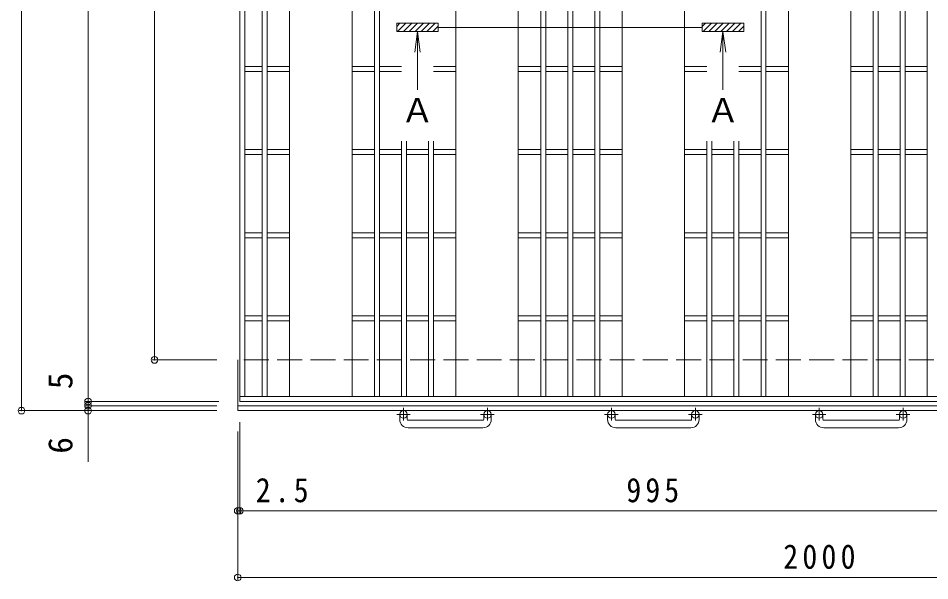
# Model space of a CAD drawing. Units: millimetres, scale not verified. Extents: x -1761 to 1842, y -1371 to 1299.
# Drawn here: x -1731 to -634, y -362 to 315 of the extents above; entities that cross this region are included whole.
import ezdxf
from ezdxf.enums import TextEntityAlignment as Align

# ---------------------------------------------------------------- set-up
doc = ezdxf.new("R2010")
doc.units = ezdxf.units.MM
doc.header["$LTSCALE"] = 10
doc.header["$PDMODE"] = 32
doc.header["$PDSIZE"] = 8
doc.linetypes.add('CHAIN1', pattern=[8, 5, -1, 1, -1])
doc.linetypes.add('DASHED3', pattern=[4, 3, -1])
for name, color, linetype, lineweight in [('C-1', 2, 'Continuous', 9), ('C-2', 3, 'Continuous', 9), ('C-4', 7, 'Continuous', 9)]:
    doc.layers.add(name, color=color, linetype=linetype, lineweight=lineweight)
doc.styles.add('ＭＳ ゴシック', font='')
doc.styles.get('ＭＳ ゴシック').set_extended_font_data('MS Gothic')

msp = doc.modelspace()

# ---------------------------------------------------------------- linework, layer by layer
at = {"layer": 'C-1'}
for p, q in [((-1466.99, -96.37), (-1466.99, -157.37)), ((-65.83, -151.37), (-1466.99, -151.37)), ((-66.99, -157.37), (-1466.99, -157.37)), ((-1271.99, -167.97), (-1271.99, -161.87)), ((-1262.99, -167.97), (-1262.99, -161.87)), ((-1170.99, -167.97), (-1170.99, -161.87)), ((-1161.99, -167.97), (-1161.99, -161.87)), ((-1021.99, -167.97), (-1021.99, -161.87)), ((-1012.99, -167.97), (-1012.99, -161.87)), ((-920.99, -167.97), (-920.99, -161.87)), ((-911.99, -167.97), (-911.99, -161.87)), ((-771.99, -167.97), (-771.99, -161.87)), ((-762.99, -167.97), (-762.99, -161.87)), ((-670.99, -167.97), (-670.99, -161.87)), ((-661.99, -167.97), (-661.99, -161.87)), ((-1261.99, -168.97), (-1171.99, -168.97)), ((-1011.99, -168.97), (-921.99, -168.97)), ((-761.99, -168.97), (-671.99, -168.97)), ((-1171.99, -177.97), (-1261.99, -177.97)), ((-921.99, -177.97), (-1011.99, -177.97)), ((-671.99, -177.97), (-761.99, -177.97))]:
    msp.add_line(p, q, dxfattribs=at)
at = {"layer": 'C-1', "linetype": 'DASHED3'}
msp.add_line((-469.49, -96.37), (-1466.99, -96.37), dxfattribs=at)
at = {"layer": 'C-1', "linetype": 'CHAIN1'}
for p, q in [((-1259.33, -161.87), (-1275.73, -161.87)), ((-1267.49, -153.77), (-1267.49, -169.36)), ((-1158.33, -161.87), (-1174.73, -161.87)), ((-1166.49, -153.77), (-1166.49, -169.36)), ((-1009.33, -161.87), (-1025.73, -161.87)), ((-1017.49, -153.77), (-1017.49, -169.36)), ((-908.33, -161.87), (-924.73, -161.87)), ((-916.49, -153.77), (-916.49, -169.36)), ((-759.33, -161.87), (-775.73, -161.87)), ((-767.49, -153.77), (-767.49, -169.36)), ((-658.33, -161.87), (-674.73, -161.87)), ((-666.49, -153.77), (-666.49, -169.36))]:
    msp.add_line(p, q, dxfattribs=at)
at = {"layer": 'C-1'}
for centre in [(-1267.49, -161.87), (-1166.49, -161.87), (-1017.49, -161.87), (-916.49, -161.87), (-767.49, -161.87), (-666.49, -161.87)]:
    msp.add_circle(centre, 4.5, dxfattribs=at)
for centre, radius, start, end in [((-1261.99, -167.97), 10, 180, 270), ((-1261.99, -167.97), 1, 180, 270), ((-1171.99, -167.97), 10, 270, 0), ((-1171.99, -167.97), 1, 270, 0), ((-1011.99, -167.97), 10, 180, 270), ((-1011.99, -167.97), 1, 180, 270), ((-921.99, -167.97), 10, 270, 0), ((-921.99, -167.97), 1, 270, 0), ((-761.99, -167.97), 10, 180, 270), ((-761.99, -167.97), 1, 180, 270), ((-671.99, -167.97), 10, 270, 0), ((-671.99, -167.97), 1, 270, 0)]:
    msp.add_arc(centre, radius, start, end, dxfattribs=at)
at = {"layer": 'C-2'}
for p, q in [((-1464.49, 953.63), (-1464.49, -146.37)), ((-1458.49, 947.63), (-1458.49, -140.37)), ((-1437.49, 947.63), (-1437.49, -140.37)), ((-1431.49, 947.63), (-1431.49, -140.37)), ((-1404.49, 947.63), (-1404.49, -140.37)), ((-1329.49, 947.63), (-1329.49, -140.37)), ((-1302.49, 947.63), (-1302.49, -140.37)), ((-1296.49, 947.63), (-1296.49, -140.37)), ((-1204.49, 947.63), (-1204.49, -140.37)), ((-1129.49, 947.63), (-1129.49, -140.37)), ((-1102.49, 947.63), (-1102.49, -140.37)), ((-1096.49, 947.63), (-1096.49, -140.37)), ((-1069.99, 947.63), (-1069.99, -140.37)), ((-1063.99, 947.63), (-1063.99, -140.37)), ((-1037.49, 947.63), (-1037.49, -140.37)), ((-1031.49, 947.63), (-1031.49, -140.37)), ((-1004.49, 947.63), (-1004.49, -140.37)), ((-929.49, 947.63), (-929.49, -140.37)), ((-837.49, 947.63), (-837.49, -140.37)), ((-831.49, 947.63), (-831.49, -140.37)), ((-804.49, 947.63), (-804.49, -140.37)), ((-729.49, 947.63), (-729.49, -140.37)), ((-702.49, 947.63), (-702.49, -140.37)), ((-696.49, 947.63), (-696.49, -140.37)), ((-669.99, 947.63), (-669.99, -140.37)), ((-663.99, 947.63), (-663.99, -140.37)), ((-637.49, 947.63), (-637.49, -140.37)), ((-1437.49, 256.63), (-1458.49, 256.63)), ((-1404.49, 256.63), (-1431.49, 256.63)), ((-1302.49, 256.63), (-1329.49, 256.63)), ((-1269.99, 256.63), (-1296.49, 256.63)), ((-1204.49, 256.63), (-1231.49, 256.63)), ((-1102.49, 256.63), (-1129.49, 256.63)), ((-1069.99, 256.63), (-1096.49, 256.63)), ((-1037.49, 256.63), (-1063.99, 256.63)), ((-1004.49, 256.63), (-1031.49, 256.63)), ((-902.49, 256.63), (-929.49, 256.63)), ((-837.49, 256.63), (-863.99, 256.63)), ((-804.49, 256.63), (-831.49, 256.63)), ((-702.49, 256.63), (-729.49, 256.63)), ((-669.99, 256.63), (-696.49, 256.63)), ((-637.49, 256.63), (-663.99, 256.63)), ((-1437.49, 250.63), (-1458.49, 250.63)), ((-1404.49, 250.63), (-1431.49, 250.63)), ((-1302.49, 250.63), (-1329.49, 250.63)), ((-1269.99, 250.63), (-1296.49, 250.63)), ((-1204.49, 250.63), (-1231.49, 250.63)), ((-1102.49, 250.63), (-1129.49, 250.63)), ((-1069.99, 250.63), (-1096.49, 250.63)), ((-1037.49, 250.63), (-1063.99, 250.63)), ((-1004.49, 250.63), (-1031.49, 250.63)), ((-902.49, 250.63), (-929.49, 250.63)), ((-837.49, 250.63), (-863.99, 250.63)), ((-804.49, 250.63), (-831.49, 250.63)), ((-702.49, 250.63), (-729.49, 250.63)), ((-669.99, 250.63), (-696.49, 250.63)), ((-637.49, 250.63), (-663.99, 250.63)), ((-1269.99, 166.63), (-1269.99, -140.37)), ((-1263.99, 166.63), (-1263.99, -140.37)), ((-1237.49, 166.63), (-1237.49, -140.37)), ((-1231.49, 166.63), (-1231.49, -140.37)), ((-902.49, 166.63), (-902.49, -140.37)), ((-896.49, 166.63), (-896.49, -140.37)), ((-869.99, 166.63), (-869.99, -140.37)), ((-863.99, 166.63), (-863.99, -140.37)), ((-1437.49, 156.63), (-1458.49, 156.63)), ((-1404.49, 156.63), (-1431.49, 156.63)), ((-1302.49, 156.63), (-1329.49, 156.63)), ((-1269.99, 156.63), (-1296.49, 156.63)), ((-1237.49, 156.63), (-1263.99, 156.63)), ((-1204.49, 156.63), (-1231.49, 156.63)), ((-1102.49, 156.63), (-1129.49, 156.63)), ((-1069.99, 156.63), (-1096.49, 156.63)), ((-1037.49, 156.63), (-1063.99, 156.63)), ((-1004.49, 156.63), (-1031.49, 156.63)), ((-902.49, 156.63), (-929.49, 156.63)), ((-869.99, 156.63), (-896.49, 156.63)), ((-837.49, 156.63), (-863.99, 156.63)), ((-804.49, 156.63), (-831.49, 156.63)), ((-702.49, 156.63), (-729.49, 156.63)), ((-669.99, 156.63), (-696.49, 156.63)), ((-637.49, 156.63), (-663.99, 156.63)), ((-1437.49, 150.63), (-1458.49, 150.63)), ((-1404.49, 150.63), (-1431.49, 150.63)), ((-1302.49, 150.63), (-1329.49, 150.63)), ((-1269.99, 150.63), (-1296.49, 150.63)), ((-1237.49, 150.63), (-1263.99, 150.63)), ((-1204.49, 150.63), (-1231.49, 150.63)), ((-1102.49, 150.63), (-1129.49, 150.63)), ((-1069.99, 150.63), (-1096.49, 150.63)), ((-1037.49, 150.63), (-1063.99, 150.63)), ((-1004.49, 150.63), (-1031.49, 150.63)), ((-902.49, 150.63), (-929.49, 150.63)), ((-869.99, 150.63), (-896.49, 150.63)), ((-837.49, 150.63), (-863.99, 150.63)), ((-804.49, 150.63), (-831.49, 150.63)), ((-702.49, 150.63), (-729.49, 150.63)), ((-669.99, 150.63), (-696.49, 150.63)), ((-637.49, 150.63), (-663.99, 150.63)), ((-1437.49, 56.63), (-1458.49, 56.63)), ((-1404.49, 56.63), (-1431.49, 56.63)), ((-1302.49, 56.63), (-1329.49, 56.63)), ((-1269.99, 56.63), (-1296.49, 56.63)), ((-1237.49, 56.63), (-1263.99, 56.63)), ((-1204.49, 56.63), (-1231.49, 56.63)), ((-1102.49, 56.63), (-1129.49, 56.63)), ((-1069.99, 56.63), (-1096.49, 56.63)), ((-1037.49, 56.63), (-1063.99, 56.63)), ((-1004.49, 56.63), (-1031.49, 56.63)), ((-902.49, 56.63), (-929.49, 56.63)), ((-869.99, 56.63), (-896.49, 56.63)), ((-837.49, 56.63), (-863.99, 56.63)), ((-804.49, 56.63), (-831.49, 56.63)), ((-702.49, 56.63), (-729.49, 56.63)), ((-669.99, 56.63), (-696.49, 56.63)), ((-637.49, 56.63), (-663.99, 56.63)), ((-1437.49, 50.63), (-1458.49, 50.63)), ((-1404.49, 50.63), (-1431.49, 50.63)), ((-1302.49, 50.63), (-1329.49, 50.63)), ((-1269.99, 50.63), (-1296.49, 50.63)), ((-1237.49, 50.63), (-1263.99, 50.63)), ((-1204.49, 50.63), (-1231.49, 50.63)), ((-1102.49, 50.63), (-1129.49, 50.63)), ((-1069.99, 50.63), (-1096.49, 50.63)), ((-1037.49, 50.63), (-1063.99, 50.63)), ((-1004.49, 50.63), (-1031.49, 50.63)), ((-902.49, 50.63), (-929.49, 50.63)), ((-869.99, 50.63), (-896.49, 50.63)), ((-837.49, 50.63), (-863.99, 50.63)), ((-804.49, 50.63), (-831.49, 50.63)), ((-702.49, 50.63), (-729.49, 50.63)), ((-669.99, 50.63), (-696.49, 50.63)), ((-637.49, 50.63), (-663.99, 50.63)), ((-1437.49, -43.37), (-1458.49, -43.37)), ((-1404.49, -43.37), (-1431.49, -43.37)), ((-1302.49, -43.37), (-1329.49, -43.37)), ((-1269.99, -43.37), (-1296.49, -43.37)), ((-1237.49, -43.37), (-1263.99, -43.37)), ((-1204.49, -43.37), (-1231.49, -43.37)), ((-1102.49, -43.37), (-1129.49, -43.37)), ((-1069.99, -43.37), (-1096.49, -43.37)), ((-1037.49, -43.37), (-1063.99, -43.37)), ((-1004.49, -43.37), (-1031.49, -43.37)), ((-902.49, -43.37), (-929.49, -43.37)), ((-869.99, -43.37), (-896.49, -43.37)), ((-837.49, -43.37), (-863.99, -43.37)), ((-804.49, -43.37), (-831.49, -43.37)), ((-702.49, -43.37), (-729.49, -43.37)), ((-669.99, -43.37), (-696.49, -43.37)), ((-637.49, -43.37), (-663.99, -43.37)), ((-1437.49, -49.37), (-1458.49, -49.37)), ((-1404.49, -49.37), (-1431.49, -49.37)), ((-1302.49, -49.37), (-1329.49, -49.37)), ((-1269.99, -49.37), (-1296.49, -49.37)), ((-1237.49, -49.37), (-1263.99, -49.37)), ((-1204.49, -49.37), (-1231.49, -49.37)), ((-1102.49, -49.37), (-1129.49, -49.37)), ((-1069.99, -49.37), (-1096.49, -49.37)), ((-1037.49, -49.37), (-1063.99, -49.37)), ((-1004.49, -49.37), (-1031.49, -49.37)), ((-902.49, -49.37), (-929.49, -49.37)), ((-869.99, -49.37), (-896.49, -49.37)), ((-837.49, -49.37), (-863.99, -49.37)), ((-804.49, -49.37), (-831.49, -49.37)), ((-702.49, -49.37), (-729.49, -49.37)), ((-669.99, -49.37), (-696.49, -49.37)), ((-637.49, -49.37), (-663.99, -49.37)), ((-469.49, -140.37), (-1464.49, -140.37)), ((-469.49, -146.37), (-1464.49, -146.37))]:
    msp.add_line(p, q, dxfattribs=at)
at = {"layer": 'C-4'}
for p, q in [((-1646.99, -218.87), (-1646.99, 1017.98)), ((-1726.99, -157.37), (-1726.99, 964.63)), ((-1566.99, -96.37), (-1566.99, 903.63)), ((-1275.74, 308.63), (-1225.74, 308.63)), ((-1275.74, 298.63), (-1275.74, 308.63)), ((-1275.74, 304.66), (-1271.77, 308.63)), ((-1274.7, 298.63), (-1264.7, 308.63)), ((-1267.62, 298.63), (-1257.62, 308.63)), ((-1260.55, 298.63), (-1250.55, 308.63)), ((-1253.48, 298.63), (-1243.48, 308.63)), ((-1246.41, 298.63), (-1236.41, 308.63)), ((-1239.34, 298.63), (-1229.34, 308.63)), ((-1225.74, 298.63), (-1225.74, 308.63)), ((-858.24, 308.63), (-908.24, 308.63)), ((-908.24, 298.63), (-908.24, 308.63)), ((-908.24, 304.66), (-904.27, 308.63)), ((-907.2, 298.63), (-897.2, 308.63)), ((-900.12, 298.63), (-890.12, 308.63)), ((-893.05, 298.63), (-883.05, 308.63)), ((-885.98, 298.63), (-875.98, 308.63)), ((-878.91, 298.63), (-868.91, 308.63)), ((-871.84, 298.63), (-861.84, 308.63)), ((-858.24, 298.63), (-858.24, 308.63)), ((-1275.74, 298.63), (-1225.74, 298.63)), ((-1250.74, 298.63), (-1254, 273.84)), ((-1250.74, 298.63), (-1247.48, 273.84)), ((-1250.74, 298.63), (-1250.74, 228.63)), ((-1232.27, 298.63), (-1225.74, 305.16)), ((-1225.74, 303.63), (-908.24, 303.63)), ((-858.24, 298.63), (-908.24, 298.63)), ((-883.24, 298.63), (-886.5, 273.84)), ((-883.24, 298.63), (-879.98, 273.84)), ((-883.24, 298.63), (-883.24, 228.63)), ((-864.77, 298.63), (-858.24, 305.16)), ((-1491.99, -96.37), (-1569.99, -96.37)), ((-1489.49, -146.37), (-1649.99, -146.37)), ((-1491.99, -151.37), (-1649.99, -151.37)), ((-1491.99, -157.37), (-1729.99, -157.37)), ((-1464.49, -171.37), (-1464.49, -280.97)), ((-1466.99, -182.37), (-1466.99, -360.97)), ((-1466.99, -277.97), (-1464.49, -277.97)), ((-1464.49, -277.97), (-392.12, -277.97)), ((-1466.99, -357.97), (-66.99, -357.97))]:
    msp.add_line(p, q, dxfattribs=at)
for p in [(-1566.99, -96.37), (-1646.99, -146.37), (-1726.99, -157.37), (-1646.99, -151.37), (-1646.99, -157.37), (-1466.99, -277.97), (-1464.49, -277.97), (-1466.99, -357.97)]:
    msp.add_point(p, dxfattribs=at)

# ---------------------------------------------------------------- texts
at = {"layer": 'C-4', "color": 2, "style": 'ＭＳ ゴシック'}
for p in [(-1270.74, 180.58), (-903.24, 180.58)]:
    msp.add_text('Ａ', height=29.33, dxfattribs=at).set_placement(p, align=Align.BOTTOM_LEFT)
for s, p in [('5', (-1656.99, -131.57)), ('6', (-1656.99, -209.13))]:
    msp.add_text(s, height=29.33, rotation=90, dxfattribs=at).set_placement(p, align=Align.BOTTOM_LEFT)
at = {"layer": 'C-4', "color": 2, "char_height": 29.33, "attachment_point": 7, "style": 'ＭＳ ゴシック'}
for s, insert in [('\\T1.27;\\W0.9;2.5', (-1445.28, -267.97)), ('\\T1.27;\\W0.9;995', (-999.49, -267.97)), ('\\T1.28;\\W0.9;2000', (-810.74, -347.97))]:
    msp.add_mtext(s, dxfattribs=dict(at, insert=insert))

doc.saveas('drawing.dxf')
